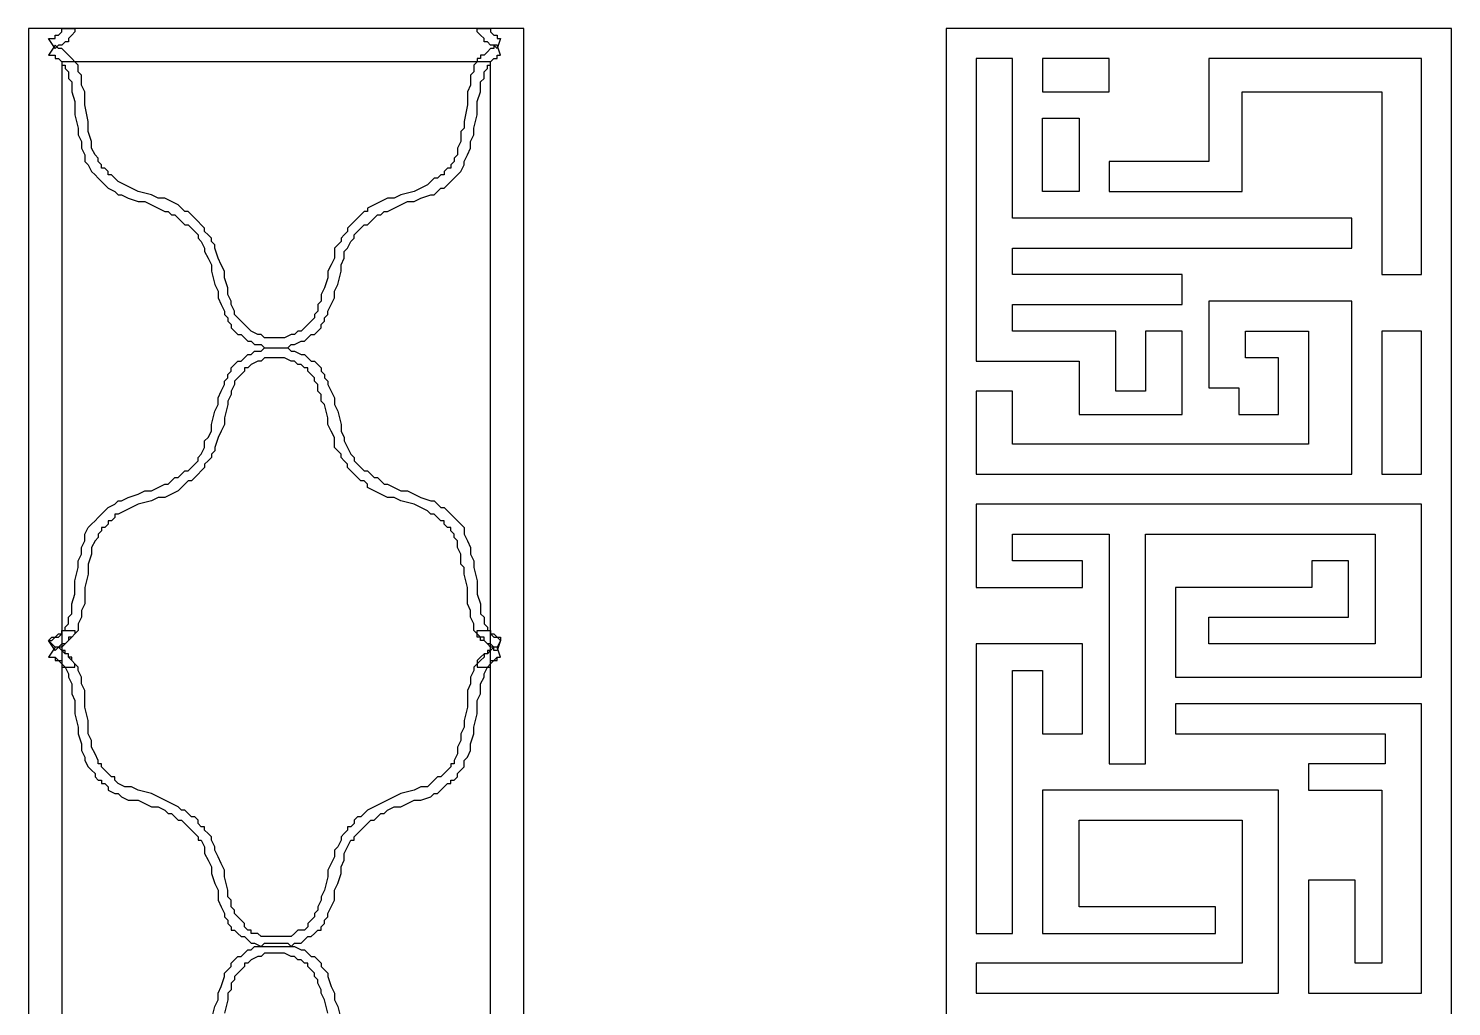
# Model space of a CAD drawing. Extents: x -66030 to 95157, y -13132 to 45879.
# Drawn here: x 16661 to 18333, y 35689 to 36837 of the extents above; entities that cross this region are included whole.
import ezdxf

# ---------------------------------------------------------------- set-up
doc = ezdxf.new("R2010")
doc.units = 0
doc.header["$LTSCALE"] = 100
doc.header["$MEASUREMENT"] = 0
doc.layers.add('3', color=11, linetype='CONTINUOUS')

msp = doc.modelspace()

# ---------------------------------------------------------------- linework, layer by layer
at = {"layer": '3'}
for points in [[(17243.3, 36837.3), (16661.3, 36837.3), (16661.3, 31861.1), (17243.3, 31861.1), (17243.3, 36837.3)], [(17243.3, 36837.3), (16661.3, 36837.3), (16661.3, 31861.1), (17243.3, 31861.1), (17243.3, 36837.3)], [(16684.8, 36825.6), (16688.7, 36825.6), (16692.6, 36825.6), (16692.6, 36829.5), (16696.5, 36829.5), (16700.4, 36833.4), (16700.4, 36837.3), (16700.4, 36837.3), (16716, 36837.3), (16716, 36833.4), (16712.1, 36829.5), (16708.2, 36825.6), (16708.2, 36821.7), (16704.3, 36821.7), (16700.4, 36817.8), (16696.5, 36817.8), (16692.6, 36813.9), (16684.8, 36825.6)], [(16684.8, 36825.6), (16688.7, 36825.6), (16692.6, 36825.6), (16692.6, 36829.5), (16696.5, 36829.5), (16700.4, 36833.4), (16700.4, 36837.3), (16700.4, 36837.3), (16716, 36837.3), (16716, 36833.4), (16712.1, 36829.5), (16708.2, 36825.6), (16708.2, 36821.7), (16704.3, 36821.7), (16700.4, 36817.8), (16696.5, 36817.8), (16692.6, 36813.9), (16684.8, 36825.6)], [(17204.3, 36837.3), (17204.3, 36837.3), (17204.3, 36833.4), (17208.2, 36829.5), (17212.1, 36829.5), (17212.1, 36825.6), (17216, 36825.6), (17216, 36825.6), (17212.1, 36813.9), (17208.2, 36817.8), (17204.3, 36817.8), (17200.4, 36821.7), (17196.5, 36821.7), (17196.5, 36825.6), (17192.5, 36829.5), (17188.6, 36833.4), (17188.6, 36837.3), (17204.3, 36837.3)], [(17204.3, 36837.3), (17204.3, 36837.3), (17204.3, 36833.4), (17208.2, 36829.5), (17212.1, 36829.5), (17212.1, 36825.6), (17216, 36825.6), (17216, 36825.6), (17212.1, 36813.9), (17208.2, 36817.8), (17204.3, 36817.8), (17200.4, 36821.7), (17196.5, 36821.7), (17196.5, 36825.6), (17192.5, 36829.5), (17188.6, 36833.4), (17188.6, 36837.3), (17204.3, 36837.3)], [(18333.1, 36837.3), (17739.4, 36837.3), (17739.4, 35189), (17739.4, 35157.8), (17739.4, 33540.7), (17739.4, 33509.4), (17739.4, 31861.1), (18333.1, 31861.1), (18333.1, 33509.4), (18333.1, 33540.7), (18333.1, 35157.8), (18333.1, 35189), (18333.1, 36837.3)], [(16684.8, 36806.1), (16688.7, 36806.1), (16692.6, 36806.1), (16692.6, 36802.2), (16696.5, 36802.2), (16700.4, 36798.3), (16700.4, 36794.4), (16704.3, 36794.4), (16704.3, 36790.4), (16708.2, 36786.5), (16708.2, 36778.7), (16712.1, 36774.8), (16712.1, 36767), (16712.1, 36763.1), (16716, 36751.4), (16716, 36735.8), (16719.9, 36720.1), (16719.9, 36712.3), (16723.8, 36704.5), (16723.8, 36696.7), (16727.7, 36688.9), (16727.7, 36681.1), (16731.6, 36677.2), (16735.5, 36669.4), (16739.5, 36665.5), (16739.5, 36665.5), (16743.4, 36661.6), (16747.3, 36657.6), (16747.3, 36657.6), (16751.2, 36653.7), (16755.1, 36649.8), (16755.1, 36649.8), (16762.9, 36645.9), (16766.8, 36642), (16770.7, 36642), (16778.5, 36638.1), (16790.2, 36634.2), (16798, 36634.2), (16805.9, 36630.3), (16813.7, 36626.4), (16821.5, 36622.5), (16825.4, 36622.5), (16829.3, 36618.6), (16833.2, 36618.6), (16837.1, 36614.7), (16841, 36610.8), (16844.9, 36606.9), (16848.8, 36606.9), (16852.7, 36603), (16856.6, 36599.1), (16860.5, 36595.2), (16860.5, 36591.2), (16864.4, 36587.3), (16868.3, 36579.5), (16868.3, 36575.6), (16872.3, 36567.8), (16876.2, 36560), (16876.2, 36552.2), (16880.1, 36536.6), (16884, 36528.7), (16884, 36520.9), (16887.9, 36513.1), (16891.8, 36505.3), (16891.8, 36501.4), (16895.7, 36497.5), (16895.7, 36493.6), (16899.6, 36489.7), (16899.6, 36485.8), (16903.5, 36481.9), (16907.4, 36478), (16911.3, 36478), (16915.2, 36474.1), (16919.1, 36470.2), (16923, 36470.2), (16926.9, 36466.3), (16934.8, 36466.3), (16938.7, 36462.3), (16946.5, 36462.3), (16950.4, 36462.3), (16950.4, 36462.3), (16958.2, 36462.3), (16966, 36462.3), (16969.9, 36466.3), (16973.8, 36466.3), (16981.6, 36470.2), (16985.5, 36470.2), (16989.4, 36474.1), (16993.3, 36478), (16997.2, 36478), (17001.2, 36481.9), (17005.1, 36485.8), (17005.1, 36489.7), (17009, 36493.6), (17009, 36497.5), (17012.9, 36501.4), (17012.9, 36505.3), (17016.8, 36513.1), (17020.7, 36520.9), (17020.7, 36528.7), (17024.6, 36536.6), (17028.5, 36552.2), (17028.5, 36560), (17032.4, 36567.8), (17032.4, 36575.6), (17036.3, 36579.5), (17040.2, 36587.3), (17044.1, 36591.2), (17044.1, 36595.2), (17048, 36599.1), (17051.9, 36603), (17055.8, 36606.9), (17059.7, 36606.9), (17063.6, 36610.8), (17067.6, 36614.7), (17071.5, 36618.6), (17075.4, 36618.6), (17079.3, 36622.5), (17083.2, 36622.5), (17091, 36626.4), (17098.8, 36630.3), (17106.6, 36634.2), (17114.4, 36634.2), (17122.2, 36638.1), (17134, 36642), (17137.9, 36642), (17141.8, 36645.9), (17145.7, 36649.8), (17149.6, 36649.8), (17153.5, 36653.7), (17157.4, 36657.6), (17157.4, 36657.6), (17161.3, 36661.6), (17165.2, 36665.5), (17165.2, 36665.5), (17169.1, 36669.4), (17173, 36677.2), (17173, 36681.1), (17176.9, 36688.9), (17180.8, 36696.7), (17180.8, 36704.5), (17184.7, 36712.3), (17184.7, 36720.1), (17188.6, 36735.8), (17188.6, 36751.4), (17192.5, 36763.1), (17192.5, 36767), (17192.5, 36774.8), (17196.5, 36778.7), (17196.5, 36786.5), (17200.4, 36790.4), (17200.4, 36794.4), (17204.3, 36794.4), (17204.3, 36798.3), (17208.2, 36802.2), (17212.1, 36802.2), (17212.1, 36806.1), (17216, 36806.1), (17216, 36806.1), (17212.1, 36817.8), (17208.2, 36817.8), (17208.2, 36813.9), (17204.3, 36813.9), (17200.4, 36810), (17200.4, 36810), (17196.5, 36806.1), (17192.5, 36806.1), (17192.5, 36802.2), (17188.6, 36802.2), (17188.6, 36798.3), (17184.7, 36794.4), (17184.7, 36786.5), (17180.8, 36782.6), (17180.8, 36770.9), (17176.9, 36763.1), (17176.9, 36755.3), (17176.9, 36747.5), (17173, 36728), (17173, 36720.1), (17169.1, 36716.2), (17169.1, 36704.5), (17165.2, 36696.7), (17165.2, 36688.9), (17161.3, 36685), (17161.3, 36681.1), (17157.4, 36677.2), (17157.4, 36673.3), (17153.5, 36673.3), (17149.6, 36669.4), (17149.6, 36665.5), (17145.7, 36665.5), (17141.8, 36661.6), (17137.9, 36661.6), (17134, 36657.6), (17130, 36653.7), (17122.2, 36649.8), (17114.4, 36645.9), (17098.8, 36642), (17091, 36638.1), (17083.2, 36638.1), (17075.4, 36634.2), (17067.6, 36630.3), (17059.7, 36626.4), (17059.7, 36622.5), (17055.8, 36622.5), (17051.9, 36618.6), (17048, 36614.7), (17044.1, 36610.8), (17044.1, 36610.8), (17040.2, 36606.9), (17036.3, 36603), (17036.3, 36599.1), (17032.4, 36595.2), (17028.5, 36591.2), (17028.5, 36587.3), (17024.6, 36583.4), (17020.7, 36579.5), (17020.7, 36567.8), (17016.8, 36560), (17012.9, 36552.2), (17012.9, 36544.4), (17009, 36532.7), (17005.1, 36524.8), (17005.1, 36517), (17001.2, 36513.1), (17001.2, 36505.3), (16997.2, 36501.4), (16997.2, 36497.5), (16993.3, 36493.6), (16989.4, 36489.7), (16989.4, 36489.7), (16985.5, 36485.8), (16981.6, 36481.9), (16977.7, 36481.9), (16973.8, 36478), (16969.9, 36478), (16962.1, 36474.1), (16958.2, 36474.1), (16954.3, 36474.1), (16950.4, 36474.1), (16950.4, 36474.1), (16946.5, 36474.1), (16938.7, 36474.1), (16934.8, 36478), (16930.8, 36478), (16923, 36481.9), (16923, 36481.9), (16919.1, 36485.8), (16915.2, 36489.7), (16915.2, 36489.7), (16911.3, 36493.6), (16907.4, 36497.5), (16903.5, 36501.4), (16903.5, 36505.3), (16899.6, 36513.1), (16899.6, 36517), (16895.7, 36524.8), (16895.7, 36532.7), (16891.8, 36544.4), (16891.8, 36552.2), (16887.9, 36560), (16884, 36567.8), (16880.1, 36579.5), (16880.1, 36583.4), (16876.2, 36587.3), (16876.2, 36591.2), (16872.3, 36595.2), (16868.3, 36599.1), (16868.3, 36603), (16864.4, 36606.9), (16860.5, 36610.8), (16860.5, 36610.8), (16856.6, 36614.7), (16852.7, 36618.6), (16848.8, 36622.5), (16844.9, 36622.5), (16841, 36626.4), (16837.1, 36630.3), (16829.3, 36634.2), (16821.5, 36638.1), (16813.7, 36638.1), (16805.9, 36642), (16790.2, 36645.9), (16782.4, 36649.8), (16774.6, 36653.7), (16766.8, 36657.6), (16762.9, 36661.6), (16762.9, 36661.6), (16759, 36665.5), (16755.1, 36665.5), (16755.1, 36669.4), (16751.2, 36673.3), (16747.3, 36673.3), (16747.3, 36677.2), (16743.4, 36681.1), (16743.4, 36685), (16739.5, 36688.9), (16735.5, 36696.7), (16735.5, 36704.5), (16731.6, 36716.2), (16731.6, 36720.1), (16731.6, 36728), (16727.7, 36747.5), (16727.7, 36755.3), (16727.7, 36763.1), (16723.8, 36770.9), (16723.8, 36782.6), (16719.9, 36786.5), (16719.9, 36794.4), (16716, 36798.3), (16712.1, 36802.2), (16712.1, 36802.2), (16708.2, 36806.1), (16708.2, 36806.1), (16704.3, 36810), (16704.3, 36810), (16700.4, 36813.9), (16696.5, 36813.9), (16692.6, 36817.8), (16692.6, 36817.8), (16684.8, 36806.1)], [(16684.8, 36806.1), (16688.7, 36806.1), (16692.6, 36806.1), (16692.6, 36802.2), (16696.5, 36802.2), (16700.4, 36798.3), (16700.4, 36794.4), (16704.3, 36794.4), (16704.3, 36790.4), (16708.2, 36786.5), (16708.2, 36778.7), (16712.1, 36774.8), (16712.1, 36767), (16712.1, 36763.1), (16716, 36751.4), (16716, 36735.8), (16719.9, 36720.1), (16719.9, 36712.3), (16723.8, 36704.5), (16723.8, 36696.7), (16727.7, 36688.9), (16727.7, 36681.1), (16731.6, 36677.2), (16735.5, 36669.4), (16739.5, 36665.5), (16739.5, 36665.5), (16743.4, 36661.6), (16747.3, 36657.6), (16747.3, 36657.6), (16751.2, 36653.7), (16755.1, 36649.8), (16755.1, 36649.8), (16762.9, 36645.9), (16766.8, 36642), (16770.7, 36642), (16778.5, 36638.1), (16790.2, 36634.2), (16798, 36634.2), (16805.9, 36630.3), (16813.7, 36626.4), (16821.5, 36622.5), (16825.4, 36622.5), (16829.3, 36618.6), (16833.2, 36618.6), (16837.1, 36614.7), (16841, 36610.8), (16844.9, 36606.9), (16848.8, 36606.9), (16852.7, 36603), (16856.6, 36599.1), (16860.5, 36595.2), (16860.5, 36591.2), (16864.4, 36587.3), (16868.3, 36579.5), (16868.3, 36575.6), (16872.3, 36567.8), (16876.2, 36560), (16876.2, 36552.2), (16880.1, 36536.6), (16884, 36528.7), (16884, 36520.9), (16887.9, 36513.1), (16891.8, 36505.3), (16891.8, 36501.4), (16895.7, 36497.5), (16895.7, 36493.6), (16899.6, 36489.7), (16899.6, 36485.8), (16903.5, 36481.9), (16907.4, 36478), (16911.3, 36478), (16915.2, 36474.1), (16919.1, 36470.2), (16923, 36470.2), (16926.9, 36466.3), (16934.8, 36466.3), (16938.7, 36462.3), (16946.5, 36462.3), (16950.4, 36462.3), (16950.4, 36462.3), (16950.4, 36462.3), (16950.4, 36462.3), (16950.4, 36462.3), (16958.2, 36462.3), (16966, 36462.3), (16969.9, 36466.3), (16973.8, 36466.3), (16981.6, 36470.2), (16985.5, 36470.2), (16989.4, 36474.1), (16993.3, 36478), (16997.2, 36478), (17001.2, 36481.9), (17005.1, 36485.8), (17005.1, 36489.7), (17009, 36493.6), (17009, 36497.5), (17012.9, 36501.4), (17012.9, 36505.3), (17016.8, 36513.1), (17020.7, 36520.9), (17020.7, 36528.7), (17024.6, 36536.6), (17028.5, 36552.2), (17028.5, 36560), (17032.4, 36567.8), (17032.4, 36575.6), (17036.3, 36579.5), (17040.2, 36587.3), (17044.1, 36591.2), (17044.1, 36595.2), (17048, 36599.1), (17051.9, 36603), (17055.8, 36606.9), (17059.7, 36606.9), (17063.6, 36610.8), (17067.6, 36614.7), (17071.5, 36618.6), (17075.4, 36618.6), (17079.3, 36622.5), (17083.2, 36622.5), (17091, 36626.4), (17098.8, 36630.3), (17106.6, 36634.2), (17114.4, 36634.2), (17122.2, 36638.1), (17134, 36642), (17137.9, 36642), (17141.8, 36645.9), (17145.7, 36649.8), (17149.6, 36649.8), (17153.5, 36653.7), (17157.4, 36657.6), (17157.4, 36657.6), (17161.3, 36661.6), (17165.2, 36665.5), (17165.2, 36665.5), (17169.1, 36669.4), (17173, 36677.2), (17173, 36681.1), (17176.9, 36688.9), (17180.8, 36696.7), (17180.8, 36704.5), (17184.7, 36712.3), (17184.7, 36720.1), (17188.6, 36735.8), (17188.6, 36751.4), (17192.5, 36763.1), (17192.5, 36767), (17192.5, 36774.8), (17196.5, 36778.7), (17196.5, 36786.5), (17200.4, 36790.4), (17200.4, 36794.4), (17204.3, 36794.4), (17204.3, 36798.3), (17208.2, 36802.2), (17212.1, 36802.2), (17212.1, 36806.1), (17216, 36806.1), (17216, 36806.1), (17212.1, 36817.8), (17208.2, 36817.8), (17208.2, 36813.9), (17204.3, 36813.9), (17200.4, 36810), (17200.4, 36810), (17196.5, 36806.1), (17192.5, 36806.1), (17192.5, 36802.2), (17188.6, 36802.2), (17188.6, 36798.3), (17184.7, 36794.4), (17184.7, 36786.5), (17180.8, 36782.6), (17180.8, 36770.9), (17176.9, 36763.1), (17176.9, 36755.3), (17176.9, 36747.5), (17173, 36728), (17173, 36720.1), (17169.1, 36716.2), (17169.1, 36704.5), (17165.2, 36696.7), (17165.2, 36688.9), (17161.3, 36685), (17161.3, 36681.1), (17157.4, 36677.2), (17157.4, 36673.3), (17153.5, 36673.3), (17149.6, 36669.4), (17149.6, 36665.5), (17145.7, 36665.5), (17141.8, 36661.6), (17137.9, 36661.6), (17134, 36657.6), (17130, 36653.7), (17122.2, 36649.8), (17114.4, 36645.9), (17098.8, 36642), (17091, 36638.1), (17083.2, 36638.1), (17075.4, 36634.2), (17067.6, 36630.3), (17059.7, 36626.4), (17059.7, 36622.5), (17055.8, 36622.5), (17051.9, 36618.6), (17048, 36614.7), (17044.1, 36610.8), (17044.1, 36610.8), (17040.2, 36606.9), (17036.3, 36603), (17036.3, 36599.1), (17032.4, 36595.2), (17028.5, 36591.2), (17028.5, 36587.3), (17024.6, 36583.4), (17020.7, 36579.5), (17020.7, 36567.8), (17016.8, 36560), (17012.9, 36552.2), (17012.9, 36544.4), (17009, 36532.7), (17005.1, 36524.8), (17005.1, 36517), (17001.2, 36513.1), (17001.2, 36505.3), (16997.2, 36501.4), (16997.2, 36497.5), (16993.3, 36493.6), (16989.4, 36489.7), (16989.4, 36489.7), (16985.5, 36485.8), (16981.6, 36481.9), (16977.7, 36481.9), (16973.8, 36478), (16969.9, 36478), (16962.1, 36474.1), (16958.2, 36474.1), (16954.3, 36474.1), (16950.4, 36474.1), (16950.4, 36474.1), (16950.4, 36474.1), (16946.5, 36474.1), (16938.7, 36474.1), (16934.8, 36478), (16930.8, 36478), (16923, 36481.9), (16923, 36481.9), (16919.1, 36485.8), (16915.2, 36489.7), (16915.2, 36489.7), (16911.3, 36493.6), (16907.4, 36497.5), (16903.5, 36501.4), (16903.5, 36505.3), (16899.6, 36513.1), (16899.6, 36517), (16895.7, 36524.8), (16895.7, 36532.7), (16891.8, 36544.4), (16891.8, 36552.2), (16887.9, 36560), (16884, 36567.8), (16880.1, 36579.5), (16880.1, 36583.4), (16876.2, 36587.3), (16876.2, 36591.2), (16872.3, 36595.2), (16868.3, 36599.1), (16868.3, 36603), (16864.4, 36606.9), (16860.5, 36610.8), (16860.5, 36610.8), (16856.6, 36614.7), (16852.7, 36618.6), (16848.8, 36622.5), (16844.9, 36622.5), (16841, 36626.4), (16837.1, 36630.3), (16829.3, 36634.2), (16821.5, 36638.1), (16813.7, 36638.1), (16805.9, 36642), (16790.2, 36645.9), (16782.4, 36649.8), (16774.6, 36653.7), (16766.8, 36657.6), (16762.9, 36661.6), (16762.9, 36661.6), (16759, 36665.5), (16755.1, 36665.5), (16755.1, 36669.4), (16751.2, 36673.3), (16747.3, 36673.3), (16747.3, 36677.2), (16743.4, 36681.1), (16743.4, 36685), (16739.5, 36688.9), (16735.5, 36696.7), (16735.5, 36704.5), (16731.6, 36716.2), (16731.6, 36720.1), (16731.6, 36728), (16727.7, 36747.5), (16727.7, 36755.3), (16727.7, 36763.1), (16723.8, 36770.9), (16723.8, 36782.6), (16719.9, 36786.5), (16719.9, 36794.4), (16716, 36798.3), (16712.1, 36802.2), (16712.1, 36802.2), (16708.2, 36806.1), (16708.2, 36806.1), (16704.3, 36810), (16704.3, 36810), (16700.4, 36813.9), (16696.5, 36813.9), (16692.6, 36817.8), (16692.6, 36817.8), (16684.8, 36806.1)], [(17204.3, 36798.3), (16700.4, 36798.3), (16700.4, 31896.3), (17204.3, 31896.3), (17204.3, 36798.3)], [(17204.3, 36798.3), (16700.4, 36798.3), (16700.4, 31896.3), (17204.3, 31896.3), (17204.3, 36798.3)], [(17817.5, 36802.2), (17774.5, 36802.2), (17774.5, 36446.7), (17895.6, 36446.7), (17895.6, 36411.6), (17895.6, 36384.2), (18016.7, 36384.2), (18016.7, 36481.9), (17973.7, 36481.9), (17973.7, 36411.6), (17938.6, 36411.6), (17938.6, 36481.9), (17817.5, 36481.9), (17817.5, 36513.1), (18016.7, 36513.1), (18016.7, 36548.3), (17817.5, 36548.3), (17817.5, 36579.5), (18215.9, 36579.5), (18215.9, 36614.7), (17852.7, 36614.7), (17852.7, 36614.7), (17817.5, 36614.7), (17817.5, 36802.2)], [(17930.8, 36802.2), (17852.7, 36802.2), (17852.7, 36763.1), (17930.8, 36763.1), (17930.8, 36802.2)], [(18297.9, 36802.2), (18048, 36802.2), (18048, 36681.1), (17930.8, 36681.1), (17930.8, 36645.9), (18087, 36645.9), (18087, 36763.1), (18251.1, 36763.1), (18251.1, 36622.5), (18251.1, 36548.3), (18297.9, 36548.3), (18297.9, 36802.2)], [(17852.7, 36645.9), (17852.7, 36731.9), (17895.6, 36731.9), (17895.6, 36645.9), (17852.7, 36645.9)], [(17774.5, 36411.6), (17774.5, 36313.9), (18215.9, 36313.9), (18215.9, 36517), (18048, 36517), (18048, 36415.5), (18083.1, 36415.5), (18083.1, 36384.2), (18130, 36384.2), (18130, 36450.6), (18090.9, 36450.6), (18090.9, 36481.9), (18130, 36481.9), (18165.1, 36481.9), (18165.1, 36446.7), (18165.1, 36415.5), (18165.1, 36384.2), (18165.1, 36349.1), (17848.7, 36349.1), (17817.5, 36349.1), (17817.5, 36411.6), (17774.5, 36411.6)], [(18297.9, 36313.9), (18297.9, 36481.9), (18251.1, 36481.9), (18251.1, 36313.9), (18297.9, 36313.9)], [(16684.8, 36118.6), (16688.7, 36118.6), (16692.6, 36122.5), (16692.6, 36122.5), (16696.5, 36122.5), (16700.4, 36126.4), (16700.4, 36130.3), (16704.3, 36130.3), (16704.3, 36134.2), (16708.2, 36138.2), (16708.2, 36146), (16712.1, 36149.9), (16712.1, 36157.7), (16712.1, 36161.6), (16716, 36173.3), (16716, 36188.9), (16719.9, 36204.6), (16719.9, 36212.4), (16723.8, 36220.2), (16723.8, 36228), (16727.7, 36235.8), (16727.7, 36243.6), (16731.6, 36251.4), (16735.5, 36255.3), (16739.5, 36259.2), (16739.5, 36259.2), (16743.4, 36263.1), (16747.3, 36267), (16747.3, 36267), (16751.2, 36271), (16755.1, 36274.9), (16755.1, 36274.9), (16762.9, 36278.8), (16766.8, 36282.7), (16770.7, 36282.7), (16778.5, 36286.6), (16790.2, 36290.5), (16798, 36294.4), (16805.9, 36294.4), (16813.7, 36298.3), (16821.5, 36302.2), (16825.4, 36302.2), (16829.3, 36306.1), (16833.2, 36310), (16837.1, 36310), (16841, 36313.9), (16844.9, 36317.8), (16848.8, 36317.8), (16852.7, 36321.7), (16856.6, 36325.6), (16860.5, 36329.5), (16860.5, 36333.5), (16864.4, 36337.4), (16868.3, 36345.2), (16868.3, 36353), (16872.3, 36356.9), (16876.2, 36364.7), (16876.2, 36372.5), (16880.1, 36388.1), (16884, 36395.9), (16884, 36403.8), (16887.9, 36411.6), (16891.8, 36419.4), (16891.8, 36423.3), (16895.7, 36427.2), (16895.7, 36431.1), (16899.6, 36435), (16899.6, 36438.9), (16903.5, 36442.8), (16907.4, 36446.7), (16911.3, 36446.7), (16915.2, 36450.6), (16919.1, 36454.5), (16923, 36454.5), (16926.9, 36458.4), (16934.8, 36458.4), (16938.7, 36462.3), (16946.5, 36462.3), (16950.4, 36462.3), (16950.4, 36462.3), (16950.4, 36462.3), (16958.2, 36462.3), (16966, 36462.3), (16969.9, 36458.4), (16973.8, 36458.4), (16981.6, 36454.5), (16985.5, 36454.5), (16989.4, 36450.6), (16993.3, 36446.7), (16997.2, 36446.7), (17001.2, 36442.8), (17005.1, 36438.9), (17005.1, 36435), (17009, 36431.1), (17009, 36427.2), (17012.9, 36423.3), (17012.9, 36419.4), (17016.8, 36411.6), (17020.7, 36403.8), (17020.7, 36395.9), (17024.6, 36388.1), (17028.5, 36372.5), (17028.5, 36364.7), (17032.4, 36356.9), (17032.4, 36353), (17036.3, 36345.2), (17040.2, 36337.4), (17044.1, 36333.5), (17044.1, 36329.5), (17048, 36325.6), (17051.9, 36321.7), (17055.8, 36317.8), (17059.7, 36317.8), (17063.6, 36313.9), (17067.6, 36310), (17071.5, 36310), (17075.4, 36306.1), (17079.3, 36302.2), (17083.2, 36302.2), (17091, 36298.3), (17098.8, 36294.4), (17106.6, 36294.4), (17114.4, 36290.5), (17122.2, 36286.6), (17134, 36282.7), (17137.9, 36282.7), (17141.8, 36278.8), (17145.7, 36274.9), (17149.6, 36274.9), (17153.5, 36271), (17157.4, 36267), (17157.4, 36267), (17161.3, 36263.1), (17165.2, 36259.2), (17165.2, 36259.2), (17169.1, 36255.3), (17173, 36251.4), (17173, 36243.6), (17176.9, 36235.8), (17180.8, 36228), (17180.8, 36220.2), (17184.7, 36212.4), (17184.7, 36204.6), (17188.6, 36188.9), (17188.6, 36173.3), (17192.5, 36161.6), (17192.5, 36157.7), (17192.5, 36149.9), (17196.5, 36146), (17196.5, 36138.2), (17200.4, 36134.2), (17200.4, 36130.3), (17204.3, 36130.3), (17204.3, 36126.4), (17208.2, 36122.5), (17212.1, 36122.5), (17212.1, 36122.5), (17216, 36118.6), (17216, 36118.6), (17212.1, 36106.9), (17208.2, 36106.9), (17208.2, 36110.8), (17204.3, 36110.8), (17200.4, 36114.7), (17200.4, 36114.7), (17196.5, 36118.6), (17192.5, 36118.6), (17192.5, 36122.5), (17188.6, 36122.5), (17188.6, 36126.4), (17184.7, 36130.3), (17184.7, 36138.2), (17180.8, 36146), (17180.8, 36153.8), (17176.9, 36161.6), (17176.9, 36169.4), (17176.9, 36181.1), (17173, 36196.7), (17173, 36204.6), (17169.1, 36208.5), (17169.1, 36220.2), (17165.2, 36228), (17165.2, 36235.8), (17161.3, 36239.7), (17161.3, 36243.6), (17157.4, 36247.5), (17157.4, 36251.4), (17153.5, 36251.4), (17149.6, 36255.3), (17149.6, 36259.2), (17145.7, 36259.2), (17141.8, 36263.1), (17137.9, 36267), (17134, 36267), (17130, 36271), (17122.2, 36274.9), (17114.4, 36278.8), (17098.8, 36282.7), (17091, 36286.6), (17083.2, 36286.6), (17075.4, 36290.5), (17067.6, 36294.4), (17059.7, 36298.3), (17059.7, 36302.2), (17055.8, 36306.1), (17051.9, 36306.1), (17048, 36310), (17044.1, 36313.9), (17044.1, 36313.9), (17040.2, 36317.8), (17036.3, 36321.7), (17036.3, 36325.6), (17032.4, 36329.5), (17028.5, 36333.5), (17028.5, 36337.4), (17024.6, 36341.3), (17020.7, 36345.2), (17020.7, 36356.9), (17016.8, 36364.7), (17012.9, 36372.5), (17012.9, 36380.3), (17009, 36395.9), (17005.1, 36399.9), (17005.1, 36407.7), (17001.2, 36411.6), (17001.2, 36419.4), (16997.2, 36423.3), (16997.2, 36427.2), (16993.3, 36431.1), (16989.4, 36435), (16989.4, 36438.9), (16985.5, 36438.9), (16981.6, 36442.8), (16977.7, 36442.8), (16973.8, 36446.7), (16969.9, 36446.7), (16962.1, 36450.6), (16958.2, 36450.6), (16954.3, 36450.6), (16950.4, 36450.6), (16950.4, 36450.6), (16946.5, 36450.6), (16938.7, 36450.6), (16934.8, 36446.7), (16930.8, 36446.7), (16923, 36442.8), (16923, 36442.8), (16919.1, 36438.9), (16915.2, 36438.9), (16915.2, 36435), (16911.3, 36431.1), (16907.4, 36427.2), (16903.5, 36423.3), (16903.5, 36419.4), (16899.6, 36411.6), (16899.6, 36407.7), (16895.7, 36399.9), (16895.7, 36395.9), (16891.8, 36380.3), (16891.8, 36372.5), (16887.9, 36364.7), (16884, 36356.9), (16880.1, 36345.2), (16880.1, 36341.3), (16876.2, 36337.4), (16876.2, 36333.5), (16872.3, 36329.5), (16868.3, 36325.6), (16868.3, 36321.7), (16864.4, 36317.8), (16860.5, 36313.9), (16860.5, 36313.9), (16856.6, 36310), (16852.7, 36306.1), (16848.8, 36306.1), (16844.9, 36302.2), (16841, 36298.3), (16837.1, 36294.4), (16829.3, 36290.5), (16821.5, 36286.6), (16813.7, 36286.6), (16805.9, 36282.7), (16790.2, 36278.8), (16782.4, 36274.9), (16774.6, 36271), (16766.8, 36267), (16762.9, 36267), (16762.9, 36263.1), (16759, 36259.2), (16755.1, 36259.2), (16755.1, 36255.3), (16751.2, 36251.4), (16747.3, 36251.4), (16747.3, 36247.5), (16743.4, 36243.6), (16743.4, 36239.7), (16739.5, 36235.8), (16735.5, 36228), (16735.5, 36220.2), (16731.6, 36208.5), (16731.6, 36204.6), (16731.6, 36196.7), (16727.7, 36181.1), (16727.7, 36169.4), (16727.7, 36161.6), (16723.8, 36153.8), (16723.8, 36146), (16719.9, 36138.2), (16719.9, 36130.3), (16716, 36126.4), (16712.1, 36122.5), (16712.1, 36122.5), (16708.2, 36118.6), (16708.2, 36118.6), (16704.3, 36114.7), (16704.3, 36114.7), (16700.4, 36110.8), (16696.5, 36110.8), (16692.6, 36106.9), (16692.6, 36106.9), (16684.8, 36118.6)], [(16684.8, 36118.6), (16688.7, 36118.6), (16692.6, 36122.5), (16692.6, 36122.5), (16696.5, 36122.5), (16700.4, 36126.4), (16700.4, 36130.3), (16704.3, 36130.3), (16704.3, 36134.2), (16708.2, 36138.2), (16708.2, 36146), (16712.1, 36149.9), (16712.1, 36157.7), (16712.1, 36161.6), (16716, 36173.3), (16716, 36188.9), (16719.9, 36204.6), (16719.9, 36212.4), (16723.8, 36220.2), (16723.8, 36228), (16727.7, 36235.8), (16727.7, 36243.6), (16731.6, 36251.4), (16735.5, 36255.3), (16739.5, 36259.2), (16739.5, 36259.2), (16743.4, 36263.1), (16747.3, 36267), (16747.3, 36267), (16751.2, 36271), (16755.1, 36274.9), (16755.1, 36274.9), (16762.9, 36278.8), (16766.8, 36282.7), (16770.7, 36282.7), (16778.5, 36286.6), (16790.2, 36290.5), (16798, 36294.4), (16805.9, 36294.4), (16813.7, 36298.3), (16821.5, 36302.2), (16825.4, 36302.2), (16829.3, 36306.1), (16833.2, 36310), (16837.1, 36310), (16841, 36313.9), (16844.9, 36317.8), (16848.8, 36317.8), (16852.7, 36321.7), (16856.6, 36325.6), (16860.5, 36329.5), (16860.5, 36333.5), (16864.4, 36337.4), (16868.3, 36345.2), (16868.3, 36353), (16872.3, 36356.9), (16876.2, 36364.7), (16876.2, 36372.5), (16880.1, 36388.1), (16884, 36395.9), (16884, 36403.8), (16887.9, 36411.6), (16891.8, 36419.4), (16891.8, 36423.3), (16895.7, 36427.2), (16895.7, 36431.1), (16899.6, 36435), (16899.6, 36438.9), (16903.5, 36442.8), (16907.4, 36446.7), (16911.3, 36446.7), (16915.2, 36450.6), (16919.1, 36454.5), (16923, 36454.5), (16926.9, 36458.4), (16934.8, 36458.4), (16938.7, 36462.3), (16946.5, 36462.3), (16950.4, 36462.3), (16950.4, 36462.3), (16950.4, 36462.3), (16950.4, 36462.3), (16950.4, 36462.3), (16958.2, 36462.3), (16966, 36462.3), (16969.9, 36458.4), (16973.8, 36458.4), (16981.6, 36454.5), (16985.5, 36454.5), (16989.4, 36450.6), (16993.3, 36446.7), (16997.2, 36446.7), (17001.2, 36442.8), (17005.1, 36438.9), (17005.1, 36435), (17009, 36431.1), (17009, 36427.2), (17012.9, 36423.3), (17012.9, 36419.4), (17016.8, 36411.6), (17020.7, 36403.8), (17020.7, 36395.9), (17024.6, 36388.1), (17028.5, 36372.5), (17028.5, 36364.7), (17032.4, 36356.9), (17032.4, 36353), (17036.3, 36345.2), (17040.2, 36337.4), (17044.1, 36333.5), (17044.1, 36329.5), (17048, 36325.6), (17051.9, 36321.7), (17055.8, 36317.8), (17059.7, 36317.8), (17063.6, 36313.9), (17067.6, 36310), (17071.5, 36310), (17075.4, 36306.1), (17079.3, 36302.2), (17083.2, 36302.2), (17091, 36298.3), (17098.8, 36294.4), (17106.6, 36294.4), (17114.4, 36290.5), (17122.2, 36286.6), (17134, 36282.7), (17137.9, 36282.7), (17141.8, 36278.8), (17145.7, 36274.9), (17149.6, 36274.9), (17153.5, 36271), (17157.4, 36267), (17157.4, 36267), (17161.3, 36263.1), (17165.2, 36259.2), (17165.2, 36259.2), (17169.1, 36255.3), (17173, 36251.4), (17173, 36243.6), (17176.9, 36235.8), (17180.8, 36228), (17180.8, 36220.2), (17184.7, 36212.4), (17184.7, 36204.6), (17188.6, 36188.9), (17188.6, 36173.3), (17192.5, 36161.6), (17192.5, 36157.7), (17192.5, 36149.9), (17196.5, 36146), (17196.5, 36138.2), (17200.4, 36134.2), (17200.4, 36130.3), (17204.3, 36130.3), (17204.3, 36126.4), (17208.2, 36122.5), (17212.1, 36122.5), (17212.1, 36122.5), (17216, 36118.6), (17216, 36118.6), (17212.1, 36106.9), (17208.2, 36106.9), (17208.2, 36110.8), (17204.3, 36110.8), (17200.4, 36114.7), (17200.4, 36114.7), (17196.5, 36118.6), (17192.5, 36118.6), (17192.5, 36122.5), (17188.6, 36122.5), (17188.6, 36126.4), (17184.7, 36130.3), (17184.7, 36138.2), (17180.8, 36146), (17180.8, 36153.8), (17176.9, 36161.6), (17176.9, 36169.4), (17176.9, 36181.1), (17173, 36196.7), (17173, 36204.6), (17169.1, 36208.5), (17169.1, 36220.2), (17165.2, 36228), (17165.2, 36235.8), (17161.3, 36239.7), (17161.3, 36243.6), (17157.4, 36247.5), (17157.4, 36251.4), (17153.5, 36251.4), (17149.6, 36255.3), (17149.6, 36259.2), (17145.7, 36259.2), (17141.8, 36263.1), (17137.9, 36267), (17134, 36267), (17130, 36271), (17122.2, 36274.9), (17114.4, 36278.8), (17098.8, 36282.7), (17091, 36286.6), (17083.2, 36286.6), (17075.4, 36290.5), (17067.6, 36294.4), (17059.7, 36298.3), (17059.7, 36302.2), (17055.8, 36306.1), (17051.9, 36306.1), (17048, 36310), (17044.1, 36313.9), (17044.1, 36313.9), (17040.2, 36317.8), (17036.3, 36321.7), (17036.3, 36325.6), (17032.4, 36329.5), (17028.5, 36333.5), (17028.5, 36337.4), (17024.6, 36341.3), (17020.7, 36345.2), (17020.7, 36356.9), (17016.8, 36364.7), (17012.9, 36372.5), (17012.9, 36380.3), (17009, 36395.9), (17005.1, 36399.9), (17005.1, 36407.7), (17001.2, 36411.6), (17001.2, 36419.4), (16997.2, 36423.3), (16997.2, 36427.2), (16993.3, 36431.1), (16989.4, 36435), (16989.4, 36438.9), (16985.5, 36438.9), (16981.6, 36442.8), (16977.7, 36442.8), (16973.8, 36446.7), (16969.9, 36446.7), (16962.1, 36450.6), (16958.2, 36450.6), (16954.3, 36450.6), (16950.4, 36450.6), (16950.4, 36450.6), (16950.4, 36450.6), (16946.5, 36450.6), (16938.7, 36450.6), (16934.8, 36446.7), (16930.8, 36446.7), (16923, 36442.8), (16923, 36442.8), (16919.1, 36438.9), (16915.2, 36438.9), (16915.2, 36435), (16911.3, 36431.1), (16907.4, 36427.2), (16903.5, 36423.3), (16903.5, 36419.4), (16899.6, 36411.6), (16899.6, 36407.7), (16895.7, 36399.9), (16895.7, 36395.9), (16891.8, 36380.3), (16891.8, 36372.5), (16887.9, 36364.7), (16884, 36356.9), (16880.1, 36345.2), (16880.1, 36341.3), (16876.2, 36337.4), (16876.2, 36333.5), (16872.3, 36329.5), (16868.3, 36325.6), (16868.3, 36321.7), (16864.4, 36317.8), (16860.5, 36313.9), (16860.5, 36313.9), (16856.6, 36310), (16852.7, 36306.1), (16848.8, 36306.1), (16844.9, 36302.2), (16841, 36298.3), (16837.1, 36294.4), (16829.3, 36290.5), (16821.5, 36286.6), (16813.7, 36286.6), (16805.9, 36282.7), (16790.2, 36278.8), (16782.4, 36274.9), (16774.6, 36271), (16766.8, 36267), (16762.9, 36267), (16762.9, 36263.1), (16759, 36259.2), (16755.1, 36259.2), (16755.1, 36255.3), (16751.2, 36251.4), (16747.3, 36251.4), (16747.3, 36247.5), (16743.4, 36243.6), (16743.4, 36239.7), (16739.5, 36235.8), (16735.5, 36228), (16735.5, 36220.2), (16731.6, 36208.5), (16731.6, 36204.6), (16731.6, 36196.7), (16727.7, 36181.1), (16727.7, 36169.4), (16727.7, 36161.6), (16723.8, 36153.8), (16723.8, 36146), (16719.9, 36138.2), (16719.9, 36130.3), (16716, 36126.4), (16712.1, 36122.5), (16712.1, 36122.5), (16708.2, 36118.6), (16708.2, 36118.6), (16704.3, 36114.7), (16704.3, 36114.7), (16700.4, 36110.8), (16696.5, 36110.8), (16692.6, 36106.9), (16692.6, 36106.9), (16684.8, 36118.6)], [(17774.5, 36278.8), (17774.5, 36181.1), (17899.5, 36181.1), (17899.5, 36212.4), (17817.5, 36212.4), (17817.5, 36243.6), (17930.8, 36243.6), (17930.8, 36243.6), (17930.8, 35974.1), (17973.7, 35974.1), (17973.7, 36243.6), (17977.6, 36243.6), (17977.6, 36243.6), (18243.2, 36243.6), (18243.2, 36243.6), (18243.2, 36114.7), (18239.3, 36114.7), (18239.3, 36114.7), (18048, 36114.7), (18048, 36146), (18212, 36146), (18212, 36212.4), (18169, 36212.4), (18169, 36181.1), (18008.9, 36181.1), (18008.9, 36075.7), (18297.9, 36075.7), (18297.9, 36278.8), (17774.5, 36278.8)], [(16684.8, 36118.6), (16688.7, 36122.5), (16692.6, 36122.5), (16692.6, 36122.5), (16696.5, 36126.4), (16700.4, 36126.4), (16700.4, 36130.3), (16700.4, 36130.3), (16716, 36130.3), (16716, 36126.4), (16712.1, 36122.5), (16708.2, 36122.5), (16708.2, 36118.6), (16704.3, 36114.7), (16700.4, 36114.7), (16696.5, 36110.8), (16692.6, 36110.8), (16684.8, 36118.6)], [(16684.8, 36118.6), (16688.7, 36122.5), (16692.6, 36122.5), (16692.6, 36122.5), (16696.5, 36126.4), (16700.4, 36126.4), (16700.4, 36130.3), (16700.4, 36130.3), (16716, 36130.3), (16716, 36126.4), (16712.1, 36122.5), (16708.2, 36122.5), (16708.2, 36118.6), (16704.3, 36114.7), (16700.4, 36114.7), (16696.5, 36110.8), (16692.6, 36110.8), (16684.8, 36118.6)], [(17204.3, 36130.3), (17204.3, 36130.3), (17204.3, 36126.4), (17208.2, 36126.4), (17212.1, 36122.5), (17212.1, 36122.5), (17216, 36122.5), (17216, 36118.6), (17212.1, 36110.8), (17208.2, 36110.8), (17204.3, 36114.7), (17200.4, 36114.7), (17196.5, 36118.6), (17196.5, 36122.5), (17192.5, 36122.5), (17188.6, 36126.4), (17188.6, 36130.3), (17204.3, 36130.3)], [(17204.3, 36130.3), (17204.3, 36130.3), (17204.3, 36126.4), (17208.2, 36126.4), (17212.1, 36122.5), (17212.1, 36122.5), (17216, 36122.5), (17216, 36118.6), (17212.1, 36110.8), (17208.2, 36110.8), (17204.3, 36114.7), (17200.4, 36114.7), (17196.5, 36118.6), (17196.5, 36122.5), (17192.5, 36122.5), (17188.6, 36126.4), (17188.6, 36130.3), (17204.3, 36130.3)], [(16684.8, 36099.1), (16688.7, 36099.1), (16692.6, 36099.1), (16692.6, 36099.1), (16696.5, 36095.2), (16700.4, 36095.2), (16700.4, 36091.3), (16704.3, 36087.4), (16704.3, 36087.4), (16708.2, 36079.6), (16708.2, 36075.7), (16712.1, 36067.8), (16712.1, 36063.9), (16712.1, 36056.1), (16716, 36048.3), (16716, 36032.7), (16719.9, 36017.1), (16719.9, 36009.3), (16723.8, 35997.5), (16723.8, 35989.7), (16727.7, 35981.9), (16727.7, 35978), (16731.6, 35970.2), (16735.5, 35966.3), (16739.5, 35962.4), (16739.5, 35958.5), (16743.4, 35954.6), (16747.3, 35954.6), (16747.3, 35950.7), (16751.2, 35950.7), (16755.1, 35946.8), (16755.1, 35942.9), (16762.9, 35938.9), (16766.8, 35938.9), (16770.7, 35935), (16778.5, 35931.1), (16790.2, 35931.1), (16798, 35927.2), (16805.9, 35923.3), (16813.7, 35923.3), (16821.5, 35919.4), (16825.4, 35915.5), (16829.3, 35915.5), (16833.2, 35911.6), (16837.1, 35907.7), (16841, 35907.7), (16844.9, 35903.8), (16848.8, 35899.9), (16852.7, 35896), (16856.6, 35892.1), (16860.5, 35888.2), (16860.5, 35884.3), (16864.4, 35884.3), (16868.3, 35876.5), (16868.3, 35868.6), (16872.3, 35860.8), (16876.2, 35853), (16876.2, 35845.2), (16880.1, 35833.5), (16884, 35825.7), (16884, 35814), (16887.9, 35806.1), (16891.8, 35798.3), (16891.8, 35794.4), (16895.7, 35790.5), (16895.7, 35786.6), (16899.6, 35782.7), (16899.6, 35778.8), (16903.5, 35778.8), (16907.4, 35774.9), (16911.3, 35771), (16915.2, 35771), (16919.1, 35767.1), (16923, 35763.2), (16926.9, 35763.2), (16934.8, 35759.3), (16938.7, 35759.3), (16946.5, 35759.3), (16950.4, 35759.3), (16950.4, 35759.3), (16958.2, 35759.3), (16966, 35759.3), (16969.9, 35759.3), (16973.8, 35763.2), (16981.6, 35763.2), (16985.5, 35767.1), (16989.4, 35771), (16993.3, 35771), (16997.2, 35774.9), (17001.2, 35778.8), (17005.1, 35778.8), (17005.1, 35782.7), (17009, 35786.6), (17009, 35790.5), (17012.9, 35794.4), (17012.9, 35798.3), (17016.8, 35806.1), (17020.7, 35814), (17020.7, 35825.7), (17024.6, 35833.5), (17028.5, 35845.2), (17028.5, 35853), (17032.4, 35860.8), (17032.4, 35868.6), (17036.3, 35876.5), (17040.2, 35884.3), (17044.1, 35884.3), (17044.1, 35888.2), (17048, 35892.1), (17051.9, 35896), (17055.8, 35899.9), (17059.7, 35903.8), (17063.6, 35907.7), (17067.6, 35907.7), (17071.5, 35911.6), (17075.4, 35915.5), (17079.3, 35915.5), (17083.2, 35919.4), (17091, 35923.3), (17098.8, 35923.3), (17106.6, 35927.2), (17114.4, 35931.1), (17122.2, 35931.1), (17134, 35935), (17137.9, 35938.9), (17141.8, 35938.9), (17145.7, 35942.9), (17149.6, 35946.8), (17153.5, 35950.7), (17157.4, 35950.7), (17157.4, 35954.6), (17161.3, 35954.6), (17165.2, 35958.5), (17165.2, 35962.4), (17169.1, 35966.3), (17173, 35970.2), (17173, 35978), (17176.9, 35981.9), (17180.8, 35989.7), (17180.8, 35997.5), (17184.7, 36009.3), (17184.7, 36017.1), (17188.6, 36032.7), (17188.6, 36048.3), (17192.5, 36056.1), (17192.5, 36063.9), (17192.5, 36067.8), (17196.5, 36075.7), (17196.5, 36079.6), (17200.4, 36087.4), (17200.4, 36087.4), (17204.3, 36091.3), (17204.3, 36095.2), (17208.2, 36095.2), (17212.1, 36099.1), (17212.1, 36099.1), (17216, 36099.1), (17216, 36099.1), (17212.1, 36110.8), (17208.2, 36110.8), (17208.2, 36110.8), (17204.3, 36106.9), (17200.4, 36106.9), (17200.4, 36103), (17196.5, 36103), (17192.5, 36099.1), (17192.5, 36099.1), (17188.6, 36095.2), (17188.6, 36091.3), (17184.7, 36087.4), (17184.7, 36083.5), (17180.8, 36075.7), (17180.8, 36067.8), (17176.9, 36060), (17176.9, 36048.3), (17176.9, 36040.5), (17173, 36024.9), (17173, 36017.1), (17169.1, 36009.3), (17169.1, 36001.4), (17165.2, 35993.6), (17165.2, 35985.8), (17161.3, 35978), (17161.3, 35974.1), (17157.4, 35974.1), (17157.4, 35970.2), (17153.5, 35966.3), (17149.6, 35962.4), (17149.6, 35962.4), (17145.7, 35958.5), (17141.8, 35958.5), (17137.9, 35954.6), (17134, 35950.7), (17130, 35946.8), (17122.2, 35946.8), (17114.4, 35942.9), (17098.8, 35938.9), (17091, 35935), (17083.2, 35931.1), (17075.4, 35927.2), (17067.6, 35923.3), (17059.7, 35919.4), (17059.7, 35919.4), (17055.8, 35915.5), (17051.9, 35911.6), (17048, 35911.6), (17044.1, 35907.7), (17044.1, 35903.8), (17040.2, 35899.9), (17036.3, 35899.9), (17036.3, 35896), (17032.4, 35892.1), (17028.5, 35888.2), (17028.5, 35884.3), (17024.6, 35876.5), (17020.7, 35872.5), (17020.7, 35864.7), (17016.8, 35856.9), (17012.9, 35849.1), (17012.9, 35841.3), (17009, 35825.7), (17005.1, 35817.9), (17005.1, 35814), (17001.2, 35806.1), (17001.2, 35802.2), (16997.2, 35798.3), (16997.2, 35794.4), (16993.3, 35790.5), (16989.4, 35786.6), (16989.4, 35782.7), (16985.5, 35778.8), (16981.6, 35778.8), (16977.7, 35778.8), (16973.8, 35774.9), (16969.9, 35771), (16962.1, 35771), (16958.2, 35771), (16954.3, 35771), (16950.4, 35771), (16950.4, 35771), (16946.5, 35771), (16938.7, 35771), (16934.8, 35771), (16930.8, 35774.9), (16923, 35774.9), (16923, 35778.8), (16919.1, 35778.8), (16915.2, 35782.7), (16915.2, 35786.6), (16911.3, 35790.5), (16907.4, 35794.4), (16903.5, 35798.3), (16903.5, 35802.2), (16899.6, 35806.1), (16899.6, 35814), (16895.7, 35817.9), (16895.7, 35825.7), (16891.8, 35841.3), (16891.8, 35849.1), (16887.9, 35856.9), (16884, 35864.7), (16880.1, 35872.5), (16880.1, 35876.5), (16876.2, 35884.3), (16876.2, 35888.2), (16872.3, 35892.1), (16868.3, 35896), (16868.3, 35899.9), (16864.4, 35899.9), (16860.5, 35903.8), (16860.5, 35907.7), (16856.6, 35911.6), (16852.7, 35911.6), (16848.8, 35915.5), (16844.9, 35919.4), (16841, 35919.4), (16837.1, 35923.3), (16829.3, 35927.2), (16821.5, 35931.1), (16813.7, 35935), (16805.9, 35938.9), (16790.2, 35942.9), (16782.4, 35946.8), (16774.6, 35946.8), (16766.8, 35950.7), (16762.9, 35954.6), (16762.9, 35958.5), (16759, 35958.5), (16755.1, 35962.4), (16755.1, 35962.4), (16751.2, 35966.3), (16747.3, 35970.2), (16747.3, 35974.1), (16743.4, 35974.1), (16743.4, 35978), (16739.5, 35985.8), (16735.5, 35993.6), (16735.5, 36001.4), (16731.6, 36009.3), (16731.6, 36017.1), (16731.6, 36024.9), (16727.7, 36040.5), (16727.7, 36048.3), (16727.7, 36060), (16723.8, 36067.8), (16723.8, 36075.7), (16719.9, 36083.5), (16719.9, 36087.4), (16716, 36091.3), (16712.1, 36095.2), (16712.1, 36099.1), (16708.2, 36099.1), (16708.2, 36103), (16704.3, 36103), (16704.3, 36106.9), (16700.4, 36106.9), (16696.5, 36110.8), (16692.6, 36110.8), (16692.6, 36110.8), (16684.8, 36099.1)], [(16684.8, 36099.1), (16688.7, 36099.1), (16692.6, 36099.1), (16692.6, 36099.1), (16696.5, 36095.2), (16700.4, 36095.2), (16700.4, 36091.3), (16704.3, 36087.4), (16704.3, 36087.4), (16708.2, 36079.6), (16708.2, 36075.7), (16712.1, 36067.8), (16712.1, 36063.9), (16712.1, 36056.1), (16716, 36048.3), (16716, 36032.7), (16719.9, 36017.1), (16719.9, 36009.3), (16723.8, 35997.5), (16723.8, 35989.7), (16727.7, 35981.9), (16727.7, 35978), (16731.6, 35970.2), (16735.5, 35966.3), (16739.5, 35962.4), (16739.5, 35958.5), (16743.4, 35954.6), (16747.3, 35954.6), (16747.3, 35950.7), (16751.2, 35950.7), (16755.1, 35946.8), (16755.1, 35942.9), (16762.9, 35938.9), (16766.8, 35938.9), (16770.7, 35935), (16778.5, 35931.1), (16790.2, 35931.1), (16798, 35927.2), (16805.9, 35923.3), (16813.7, 35923.3), (16821.5, 35919.4), (16825.4, 35915.5), (16829.3, 35915.5), (16833.2, 35911.6), (16837.1, 35907.7), (16841, 35907.7), (16844.9, 35903.8), (16848.8, 35899.9), (16852.7, 35896), (16856.6, 35892.1), (16860.5, 35888.2), (16860.5, 35884.3), (16864.4, 35884.3), (16868.3, 35876.5), (16868.3, 35868.6), (16872.3, 35860.8), (16876.2, 35853), (16876.2, 35845.2), (16880.1, 35833.5), (16884, 35825.7), (16884, 35814), (16887.9, 35806.1), (16891.8, 35798.3), (16891.8, 35794.4), (16895.7, 35790.5), (16895.7, 35786.6), (16899.6, 35782.7), (16899.6, 35778.8), (16903.5, 35778.8), (16907.4, 35774.9), (16911.3, 35771), (16915.2, 35771), (16919.1, 35767.1), (16923, 35763.2), (16926.9, 35763.2), (16934.8, 35759.3), (16938.7, 35759.3), (16946.5, 35759.3), (16950.4, 35759.3), (16950.4, 35759.3), (16950.4, 35759.3), (16950.4, 35759.3), (16950.4, 35759.3), (16958.2, 35759.3), (16966, 35759.3), (16969.9, 35759.3), (16973.8, 35763.2), (16981.6, 35763.2), (16985.5, 35767.1), (16989.4, 35771), (16993.3, 35771), (16997.2, 35774.9), (17001.2, 35778.8), (17005.1, 35778.8), (17005.1, 35782.7), (17009, 35786.6), (17009, 35790.5), (17012.9, 35794.4), (17012.9, 35798.3), (17016.8, 35806.1), (17020.7, 35814), (17020.7, 35825.7), (17024.6, 35833.5), (17028.5, 35845.2), (17028.5, 35853), (17032.4, 35860.8), (17032.4, 35868.6), (17036.3, 35876.5), (17040.2, 35884.3), (17044.1, 35884.3), (17044.1, 35888.2), (17048, 35892.1), (17051.9, 35896), (17055.8, 35899.9), (17059.7, 35903.8), (17063.6, 35907.7), (17067.6, 35907.7), (17071.5, 35911.6), (17075.4, 35915.5), (17079.3, 35915.5), (17083.2, 35919.4), (17091, 35923.3), (17098.8, 35923.3), (17106.6, 35927.2), (17114.4, 35931.1), (17122.2, 35931.1), (17134, 35935), (17137.9, 35938.9), (17141.8, 35938.9), (17145.7, 35942.9), (17149.6, 35946.8), (17153.5, 35950.7), (17157.4, 35950.7), (17157.4, 35954.6), (17161.3, 35954.6), (17165.2, 35958.5), (17165.2, 35962.4), (17169.1, 35966.3), (17173, 35970.2), (17173, 35978), (17176.9, 35981.9), (17180.8, 35989.7), (17180.8, 35997.5), (17184.7, 36009.3), (17184.7, 36017.1), (17188.6, 36032.7), (17188.6, 36048.3), (17192.5, 36056.1), (17192.5, 36063.9), (17192.5, 36067.8), (17196.5, 36075.7), (17196.5, 36079.6), (17200.4, 36087.4), (17200.4, 36087.4), (17204.3, 36091.3), (17204.3, 36095.2), (17208.2, 36095.2), (17212.1, 36099.1), (17212.1, 36099.1), (17216, 36099.1), (17216, 36099.1), (17212.1, 36110.8), (17208.2, 36110.8), (17208.2, 36110.8), (17204.3, 36106.9), (17200.4, 36106.9), (17200.4, 36103), (17196.5, 36103), (17192.5, 36099.1), (17192.5, 36099.1), (17188.6, 36095.2), (17188.6, 36091.3), (17184.7, 36087.4), (17184.7, 36083.5), (17180.8, 36075.7), (17180.8, 36067.8), (17176.9, 36060), (17176.9, 36048.3), (17176.9, 36040.5), (17173, 36024.9), (17173, 36017.1), (17169.1, 36009.3), (17169.1, 36001.4), (17165.2, 35993.6), (17165.2, 35985.8), (17161.3, 35978), (17161.3, 35974.1), (17157.4, 35974.1), (17157.4, 35970.2), (17153.5, 35966.3), (17149.6, 35962.4), (17149.6, 35962.4), (17145.7, 35958.5), (17141.8, 35958.5), (17137.9, 35954.6), (17134, 35950.7), (17130, 35946.8), (17122.2, 35946.8), (17114.4, 35942.9), (17098.8, 35938.9), (17091, 35935), (17083.2, 35931.1), (17075.4, 35927.2), (17067.6, 35923.3), (17059.7, 35919.4), (17059.7, 35919.4), (17055.8, 35915.5), (17051.9, 35911.6), (17048, 35911.6), (17044.1, 35907.7), (17044.1, 35903.8), (17040.2, 35899.9), (17036.3, 35899.9), (17036.3, 35896), (17032.4, 35892.1), (17028.5, 35888.2), (17028.5, 35884.3), (17024.6, 35876.5), (17020.7, 35872.5), (17020.7, 35864.7), (17016.8, 35856.9), (17012.9, 35849.1), (17012.9, 35841.3), (17009, 35825.7), (17005.1, 35817.9), (17005.1, 35814), (17001.2, 35806.1), (17001.2, 35802.2), (16997.2, 35798.3), (16997.2, 35794.4), (16993.3, 35790.5), (16989.4, 35786.6), (16989.4, 35782.7), (16985.5, 35778.8), (16981.6, 35778.8), (16977.7, 35778.8), (16973.8, 35774.9), (16969.9, 35771), (16962.1, 35771), (16958.2, 35771), (16954.3, 35771), (16950.4, 35771), (16950.4, 35771), (16950.4, 35771), (16946.5, 35771), (16938.7, 35771), (16934.8, 35771), (16930.8, 35774.9), (16923, 35774.9), (16923, 35778.8), (16919.1, 35778.8), (16915.2, 35782.7), (16915.2, 35786.6), (16911.3, 35790.5), (16907.4, 35794.4), (16903.5, 35798.3), (16903.5, 35802.2), (16899.6, 35806.1), (16899.6, 35814), (16895.7, 35817.9), (16895.7, 35825.7), (16891.8, 35841.3), (16891.8, 35849.1), (16887.9, 35856.9), (16884, 35864.7), (16880.1, 35872.5), (16880.1, 35876.5), (16876.2, 35884.3), (16876.2, 35888.2), (16872.3, 35892.1), (16868.3, 35896), (16868.3, 35899.9), (16864.4, 35899.9), (16860.5, 35903.8), (16860.5, 35907.7), (16856.6, 35911.6), (16852.7, 35911.6), (16848.8, 35915.5), (16844.9, 35919.4), (16841, 35919.4), (16837.1, 35923.3), (16829.3, 35927.2), (16821.5, 35931.1), (16813.7, 35935), (16805.9, 35938.9), (16790.2, 35942.9), (16782.4, 35946.8), (16774.6, 35946.8), (16766.8, 35950.7), (16762.9, 35954.6), (16762.9, 35958.5), (16759, 35958.5), (16755.1, 35962.4), (16755.1, 35962.4), (16751.2, 35966.3), (16747.3, 35970.2), (16747.3, 35974.1), (16743.4, 35974.1), (16743.4, 35978), (16739.5, 35985.8), (16735.5, 35993.6), (16735.5, 36001.4), (16731.6, 36009.3), (16731.6, 36017.1), (16731.6, 36024.9), (16727.7, 36040.5), (16727.7, 36048.3), (16727.7, 36060), (16723.8, 36067.8), (16723.8, 36075.7), (16719.9, 36083.5), (16719.9, 36087.4), (16716, 36091.3), (16712.1, 36095.2), (16712.1, 36099.1), (16708.2, 36099.1), (16708.2, 36103), (16704.3, 36103), (16704.3, 36106.9), (16700.4, 36106.9), (16696.5, 36110.8), (16692.6, 36110.8), (16692.6, 36110.8), (16684.8, 36099.1)], [(16684.8, 36099.1), (16688.7, 36099.1), (16692.6, 36099.1), (16692.6, 36095.2), (16696.5, 36095.2), (16700.4, 36091.3), (16700.4, 36087.4), (16700.4, 36087.4), (16716, 36087.4), (16716, 36091.3), (16712.1, 36095.2), (16708.2, 36099.1), (16708.2, 36103), (16704.3, 36103), (16700.4, 36106.9), (16696.5, 36110.8), (16692.6, 36110.8), (16684.8, 36099.1)], [(16684.8, 36099.1), (16688.7, 36099.1), (16692.6, 36099.1), (16692.6, 36095.2), (16696.5, 36095.2), (16700.4, 36091.3), (16700.4, 36087.4), (16700.4, 36087.4), (16716, 36087.4), (16716, 36091.3), (16712.1, 36095.2), (16708.2, 36099.1), (16708.2, 36103), (16704.3, 36103), (16700.4, 36106.9), (16696.5, 36110.8), (16692.6, 36110.8), (16684.8, 36099.1)], [(17204.3, 36087.4), (17204.3, 36087.4), (17204.3, 36091.3), (17208.2, 36095.2), (17212.1, 36095.2), (17212.1, 36099.1), (17216, 36099.1), (17216, 36099.1), (17212.1, 36110.8), (17208.2, 36110.8), (17204.3, 36106.9), (17200.4, 36103), (17196.5, 36103), (17196.5, 36099.1), (17192.5, 36095.2), (17188.6, 36091.3), (17188.6, 36087.4), (17204.3, 36087.4)], [(17204.3, 36087.4), (17204.3, 36087.4), (17204.3, 36091.3), (17208.2, 36095.2), (17212.1, 36095.2), (17212.1, 36099.1), (17216, 36099.1), (17216, 36099.1), (17212.1, 36110.8), (17208.2, 36110.8), (17204.3, 36106.9), (17200.4, 36103), (17196.5, 36103), (17196.5, 36099.1), (17192.5, 36095.2), (17188.6, 36091.3), (17188.6, 36087.4), (17204.3, 36087.4)], [(17774.5, 36114.7), (17774.5, 35774.9), (17817.5, 35774.9), (17817.5, 36083.5), (17852.7, 36083.5), (17852.7, 36009.3), (17899.5, 36009.3), (17899.5, 36114.7), (17774.5, 36114.7)], [(18165.1, 35704.6), (18297.9, 35704.6), (18297.9, 36044.4), (18008.9, 36044.4), (18008.9, 36009.3), (18255, 36009.3), (18255, 35974.1), (18165.1, 35974.1), (18165.1, 35942.9), (18208.1, 35942.9), (18208.1, 35942.9), (18251.1, 35942.9), (18251.1, 35841.3), (18251.1, 35739.7), (18219.8, 35739.7), (18219.8, 35837.4), (18165.1, 35837.4), (18165.1, 35704.6)], [(17774.5, 35739.7), (17774.5, 35704.6), (18130, 35704.6), (18130, 35942.9), (17852.7, 35942.9), (17852.7, 35774.9), (18055.8, 35774.9), (18055.8, 35806.1), (17895.6, 35806.1), (17895.6, 35907.7), (18087, 35907.7), (18087, 35739.7), (18083.1, 35739.7), (17817.5, 35739.7), (17774.5, 35739.7)]]:
    msp.add_lwpolyline(points, close=True, dxfattribs=at)
for points in [[(16876.2, 35673.3), (16880.1, 35689), (16884, 35696.8), (16884, 35704.6), (16887.9, 35712.4), (16891.8, 35724.1), (16891.8, 35728), (16895.7, 35731.9), (16895.7, 35731.9), (16899.6, 35735.8), (16899.6, 35739.7), (16903.5, 35743.6), (16907.4, 35747.6), (16911.3, 35747.6), (16915.2, 35751.5), (16919.1, 35755.4), (16923, 35755.4), (16926.9, 35759.3), (16934.8, 35759.3), (16938.7, 35763.2), (16946.5, 35763.2), (16950.4, 35763.2), (16950.4, 35763.2), (16950.4, 35763.2), (16958.2, 35763.2), (16966, 35763.2), (16969.9, 35759.3), (16973.8, 35759.3), (16981.6, 35755.4), (16985.5, 35755.4), (16989.4, 35751.5), (16993.3, 35747.6), (16997.2, 35747.6), (17001.2, 35743.6), (17005.1, 35739.7), (17005.1, 35735.8), (17009, 35731.9), (17009, 35731.9), (17012.9, 35728), (17012.9, 35724.1), (17016.8, 35712.4), (17020.7, 35704.6), (17020.7, 35696.8), (17024.6, 35689), (17028.5, 35673.3)], [(16876.2, 35673.3), (16880.1, 35689), (16884, 35696.8), (16884, 35704.6), (16887.9, 35712.4), (16891.8, 35724.1), (16891.8, 35728), (16895.7, 35731.9), (16895.7, 35731.9), (16899.6, 35735.8), (16899.6, 35739.7), (16903.5, 35743.6), (16907.4, 35747.6), (16911.3, 35747.6), (16915.2, 35751.5), (16919.1, 35755.4), (16923, 35755.4), (16926.9, 35759.3), (16934.8, 35759.3), (16938.7, 35763.2), (16946.5, 35763.2), (16950.4, 35763.2), (16950.4, 35763.2), (16950.4, 35763.2), (16950.4, 35763.2), (16950.4, 35763.2), (16958.2, 35763.2), (16966, 35763.2), (16969.9, 35759.3), (16973.8, 35759.3), (16981.6, 35755.4), (16985.5, 35755.4), (16989.4, 35751.5), (16993.3, 35747.6), (16997.2, 35747.6), (17001.2, 35743.6), (17005.1, 35739.7), (17005.1, 35735.8), (17009, 35731.9), (17009, 35731.9), (17012.9, 35728), (17012.9, 35724.1), (17016.8, 35712.4), (17020.7, 35704.6), (17020.7, 35696.8), (17024.6, 35689), (17028.5, 35673.3)], [(17012.9, 35681.2), (17009, 35696.8), (17005.1, 35704.6), (17005.1, 35708.5), (17001.2, 35716.3), (17001.2, 35720.2), (16997.2, 35724.1), (16997.2, 35728), (16993.3, 35731.9), (16989.4, 35735.8), (16989.4, 35739.7), (16985.5, 35739.7), (16981.6, 35743.6), (16977.7, 35743.6), (16973.8, 35747.6), (16969.9, 35747.6), (16962.1, 35751.5), (16958.2, 35751.5), (16954.3, 35751.5), (16950.4, 35751.5), (16950.4, 35751.5), (16946.5, 35751.5), (16938.7, 35751.5), (16934.8, 35747.6), (16930.8, 35747.6), (16923, 35743.6), (16923, 35743.6), (16919.1, 35739.7), (16915.2, 35739.7), (16915.2, 35735.8), (16911.3, 35731.9), (16907.4, 35728), (16903.5, 35724.1), (16903.5, 35720.2), (16899.6, 35716.3), (16899.6, 35708.5), (16895.7, 35704.6), (16895.7, 35696.8), (16891.8, 35681.2)], [(17012.9, 35681.2), (17009, 35696.8), (17005.1, 35704.6), (17005.1, 35708.5), (17001.2, 35716.3), (17001.2, 35720.2), (16997.2, 35724.1), (16997.2, 35728), (16993.3, 35731.9), (16989.4, 35735.8), (16989.4, 35739.7), (16985.5, 35739.7), (16981.6, 35743.6), (16977.7, 35743.6), (16973.8, 35747.6), (16969.9, 35747.6), (16962.1, 35751.5), (16958.2, 35751.5), (16954.3, 35751.5), (16950.4, 35751.5), (16950.4, 35751.5), (16950.4, 35751.5), (16946.5, 35751.5), (16938.7, 35751.5), (16934.8, 35747.6), (16930.8, 35747.6), (16923, 35743.6), (16923, 35743.6), (16919.1, 35739.7), (16915.2, 35739.7), (16915.2, 35735.8), (16911.3, 35731.9), (16907.4, 35728), (16903.5, 35724.1), (16903.5, 35720.2), (16899.6, 35716.3), (16899.6, 35708.5), (16895.7, 35704.6), (16895.7, 35696.8), (16891.8, 35681.2)]]:
    msp.add_lwpolyline(points, dxfattribs=at)

doc.saveas('drawing.dxf')
